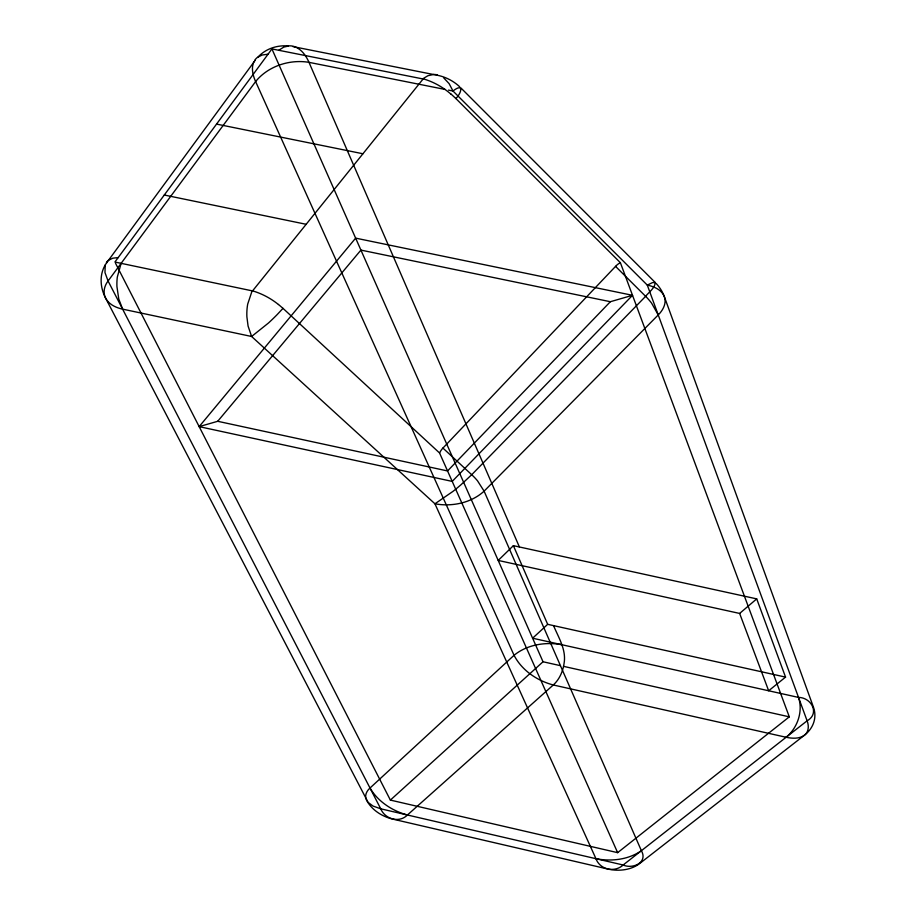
<?xml version="1.0" encoding="UTF-8"?>
<svg xmlns="http://www.w3.org/2000/svg" width="916" height="916" viewBox="0 0 916 916"><rect width="100%" height="100%" fill="white"/><g stroke="black" fill="none" stroke-linecap="round" stroke-linejoin="round"><path stroke-width="1.37" d="M105.191 265.022L104.985 272.579L108.065 280.983L380.747 808.817C384.915 819.11 399.33 823.37 407.425 815L553.298 684.985C559.413 679.432 562.916 671.474 564.073 663.39C566.5 649.833 558.497 637.547 553.562 625.628M121.118 263.339L117.317 277.044A70.795 59.345 37.3 0 0 116.939 286.628L118.771 299.005L122.618 309.139L251.614 336.481L434.94 503.8L595.961 858.693C599.888 869.719 614.739 872.914 623.143 865.002L641.04 850.975M253.904 61.727C250.984 68.105 252.896 75.467 255.621 81.57L514.059 655.295C521.822 670.34 537.154 680.76 553.298 684.985L786.123 737.265C792.157 738.548 799.199 739.04 804.454 735.216A37.338 29.255 5.5 0 0 813.408 707.06L664.386 296.761C661.707 289.8 654.116 286.513 647.291 285.105L452.985 91.005L449.103 83.631L443.756 77.917M252.118 290.83L247.698 304.101A70.2 60.616 32 0 0 246.885 316.776L248.076 326.062L251.614 336.481L268.502 322.982A327.367 269.819 48.5 0 0 277.25 314.509L282.998 308.36L278.464 304.467M106.725 262.697L255.129 60.422M115.496 263.213L390.376 800.092L617.647 852.659L789.306 716.839L620.384 262.709L455.882 98.539C462.076 92.321 463.622 82.669 452.985 91.005L448.485 90.112M199.161 426.627L355.637 238.137L632.509 295.307L452.218 481.404L199.161 426.627L217.71 421.291L447.558 470.95L610.354 301.719L632.509 295.307M217.71 421.291L360.915 250.091L610.354 301.719M460.908 87.947L655.226 282.494C655.043 288.116 648.86 292.089 645.62 296.326L471.717 474.717L460.954 484.782A304.272 260.602 36.4 0 1 453.019 491.354L434.94 503.8C451.966 506.914 471.133 503.033 484.106 491.159L658.238 314.944C662.886 310.352 666.779 303.402 664.386 296.761A41.518 37.831 11.1 0 0 656.119 283.422M620.361 262.674A18.217 16.774 10.7 0 0 615.563 266.373L442.932 448.073L471.717 474.717A60.513 50.54 20.8 0 1 477.488 480.774L484.106 491.159L641.395 850.701C648.15 862.506 632.612 869.399 623.143 865.002L380.747 808.817L373.018 806.057L368.106 802.382L105.672 298.25C102.638 292.685 104.332 285.769 108.065 280.983L255.621 81.57C268.067 66.112 289.651 59.105 308.99 62.345L445.096 89.436M756.719 598.881L513.384 545.661L498.201 560.432L739.636 613.434L756.719 598.881L785.55 677.107L768.661 690.767L739.636 613.434M561.84 644.715C545.524 641.681 527.124 644.566 514.059 655.295L370.007 788.023C366.618 790.897 364.202 795.958 366.56 800.195A33.903 25.35 18.3 0 0 392.941 819.156L607.732 869.009A34.453 25.682 11.6 0 0 639.769 863.456L804.454 735.216M804.889 734.85C808.954 731.437 808.931 725.392 807.111 720.812L647.291 285.105L652.432 282.62L655.226 282.494M785.55 677.107L547.676 624.323L532.608 638.212L798.523 697.42C811.244 697.408 820.175 713.541 807.111 720.812L641.395 850.701C628.376 859.746 611.258 861.681 595.961 858.693M390.376 800.092L543.028 661.764L560.443 665.669M786.123 737.265C797.481 728.002 803.229 711.514 798.523 697.42M278.762 50.288L283.777 47.105L289.273 45.846A15.24 13.637 49.9 0 1 294.276 46.556C301.421 49.017 306.081 55.681 308.99 62.345L519.406 546.978M422.642 78.891L427.898 75.73L433.577 74.482A15.08 14.095 44.6 0 1 437.39 74.86M268.056 54.193L262.068 55.04L257.19 57.571A15.206 13.5 49.3 0 0 254.808 60.158M118.175 257.579L112.782 258.197L108.466 260.281A13.946 11.507 39.8 0 0 106.416 262.468M292.983 46.613L437.333 75.261A43.59 40.556 41.4 0 1 459.66 86.745M216.542 124.095L362.931 153.762M164.285 195.016L306.162 224.294M563.558 666.356L789.306 716.839M122.618 309.139C115.966 307.73 109.015 304.49 105.672 298.25A40.487 33.537 38.7 0 1 106.725 262.709M407.425 815C392.369 810.935 377.999 801.637 370.007 788.023M451.096 94.096L455.882 98.539M282.998 308.36L439.554 452.985L617.647 852.659M615.529 266.35L645.62 296.326A65.483 59.036 13.3 0 1 651.608 303.162L658.238 314.944M272.533 50.288L543.028 661.764M513.384 545.661L547.676 624.323M439.577 452.996A27.881 23.747 20 0 1 442.897 448.05M258.083 56.907A44.071 39.342 47.7 0 1 288.105 45.937M422.688 78.673A68.002 62.609 39.9 0 1 451.004 94.211M252.129 290.727A64.292 54.181 33.5 0 1 278.43 304.513M271.938 48.926L114.901 262.033L252.541 290.922L423.112 78.982L271.938 48.926"/></g></svg>
